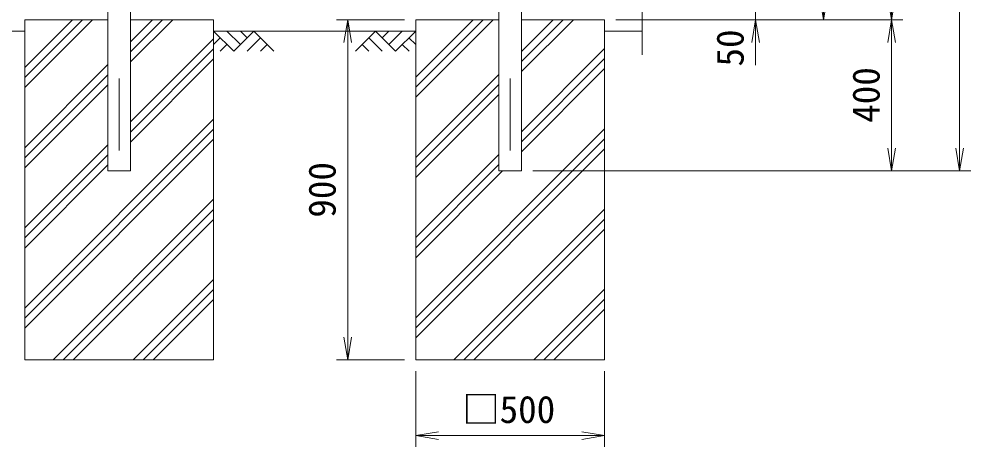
# Model space of a CAD drawing. Units: millimetres, scale not verified. Extents: x -6300 to 6300, y -4455 to 4455.
# Drawn here: x -3641 to -1121, y -1770 to -639 of the extents above; entities that cross this region are included whole.
import ezdxf
from ezdxf.enums import TextEntityAlignment as Align

# ---------------------------------------------------------------- set-up
doc = ezdxf.new("R2010")
doc.units = ezdxf.units.MM
doc.header["$LTSCALE"] = 30
doc.linetypes.add('USER1', pattern=[50.8, 31.75, -6.35, 6.35, -6.35])
for name, color, linetype, lineweight in [('0-1_D-BMK', 2, 'USER1', 13), ('0-2_D-STR1', 1, 'Continuous', 18), ('0-4_D-DCR-HCH', 7, 'Continuous', 9), ('0-5_D-BGD', 7, 'Continuous', 9), ('0-6_D-STR4', 7, 'Continuous', 9), ('0-7_D-STR-DIM', 7, 'Continuous', 9), ('0-8_0', 7, 'Continuous', 9)]:
    doc.layers.add(name, color=color, linetype=linetype, lineweight=lineweight)
doc.styles.add('ＭＳ ゴシック', font='')
doc.styles.get('ＭＳ ゴシック').set_extended_font_data('MS Gothic')

# ---------------------------------------------------------------- blocks, each defined once
blk = doc.blocks.new('_Open')
at = {"layer": '0-8_0'}
blk.add_line((-30, 5), (0, 0), dxfattribs=at)
blk.add_lwpolyline([(-30, -5), (0, 0), (-30, 0)], dxfattribs=at)

msp = doc.modelspace()

# ---------------------------------------------------------------- linework, layer by layer
at = {"layer": '0-1_D-BMK'}
for p, q in [((-3375.76, 3394.82), (-3375.76, -1050.99)), ((-2340.76, 3394.82), (-2340.76, -1050.99))]:
    msp.add_line(p, q, dxfattribs=at)
at = {"layer": '0-2_D-STR1'}
for p, q in [((-3406.01, -596.32), (-3406.01, -1040.42)), ((-3345.51, -596.32), (-3345.51, -1040.42)), ((-2371.01, -596.32), (-2371.01, -1040.42)), ((-2310.51, -596.32), (-2310.51, -1040.42)), ((-3406.01, -1040.42), (-3345.51, -1040.42)), ((-2371.01, -1040.42), (-2310.51, -1040.42))]:
    msp.add_line(p, q, dxfattribs=at)
at = {"layer": '0-4_D-DCR-HCH'}
for p, q in [((-3625.76, -820.01), (-3446.17, -640.42)), ((-3625.76, -793.5), (-3472.68, -640.42)), ((-3625.76, -766.98), (-3499.2, -640.42)), ((-3345.51, -751.9), (-3234.03, -640.42)), ((-3345.51, -725.38), (-3260.55, -640.42)), ((-3345.51, -698.86), (-3287.07, -640.42)), ((-2590.76, -845.67), (-2385.51, -640.42)), ((-2590.76, -819.16), (-2412.02, -640.42)), ((-2590.76, -792.64), (-2438.54, -640.42)), ((-2310.51, -777.56), (-2173.37, -640.42)), ((-2310.51, -751.04), (-2199.89, -640.42)), ((-2310.51, -724.52), (-2226.41, -640.42)), ((-3072.55, -723.63), (-3125.76, -670.42)), ((-3054.81, -705.89), (-3090.29, -670.42)), ((-3019.34, -670.42), (-3072.55, -723.63)), ((-3036.98, -688.25), (-3054.81, -670.42)), ((-3019.34, -670.42), (-2966.12, -723.63)), ((-2697.18, -670.42), (-2750.4, -723.63)), ((-2697.18, -670.42), (-2643.97, -723.63)), ((-2679.45, -688.16), (-2661.71, -670.42)), ((-2661.71, -705.89), (-2626.24, -670.42)), ((-2643.97, -723.63), (-2590.76, -670.42)), ((-3345.51, -911), (-3125.76, -691.25)), ((-3108.02, -688.16), (-3125.76, -705.81)), ((-3001.6, -688.16), (-3037.24, -723.63)), ((-2714.92, -688.16), (-2679.28, -723.63)), ((-2608.5, -688.16), (-2590.76, -705.81)), ((-3345.51, -937.51), (-3125.76, -717.76)), ((-3090.29, -705.89), (-3108.1, -723.63)), ((-2983.86, -705.89), (-3001.68, -723.63)), ((-2732.66, -705.89), (-2714.84, -723.63)), ((-2626.24, -705.89), (-2608.42, -723.63)), ((-2310.51, -936.66), (-2090.76, -716.91)), ((-3345.51, -964.03), (-3125.76, -744.28)), ((-2310.51, -963.17), (-2090.76, -743.42)), ((-3625.76, -979.11), (-3406.01, -759.36)), ((-2310.51, -989.69), (-2090.76, -769.94)), ((-3625.76, -1005.63), (-3406.01, -785.88)), ((-2590.76, -1004.77), (-2371.01, -785.02)), ((-3625.76, -1032.15), (-3406.01, -812.4)), ((-2590.76, -1031.29), (-2371.01, -811.54)), ((-2590.76, -1057.81), (-2371.01, -838.06)), ((-3625.76, -1403.38), (-3125.76, -903.38)), ((-3625.76, -1429.89), (-3125.76, -929.89)), ((-2590.76, -1429.04), (-2090.76, -929.04)), ((-3625.76, -1456.41), (-3125.76, -956.41)), ((-2590.76, -1455.55), (-2090.76, -955.55)), ((-3625.76, -1191.25), (-3406.01, -971.5)), ((-2590.76, -1482.07), (-2090.76, -982.07)), ((-3625.76, -1217.76), (-3406.01, -998.01)), ((-2590.76, -1216.91), (-2371.01, -997.16)), ((-3625.76, -1244.28), (-3406.01, -1024.53)), ((-2590.76, -1243.42), (-2371.01, -1023.67)), ((-2590.76, -1269.94), (-2361.24, -1040.42)), ((-3550.67, -1540.42), (-3125.76, -1115.51)), ((-3524.15, -1540.42), (-3125.76, -1142.03)), ((-2490.01, -1540.42), (-2090.76, -1141.17)), ((-3497.64, -1540.42), (-3125.76, -1168.54)), ((-2463.49, -1540.42), (-2090.76, -1167.69)), ((-2436.98, -1540.42), (-2090.76, -1194.2)), ((-3338.54, -1540.42), (-3125.76, -1327.64)), ((-3312.02, -1540.42), (-3125.76, -1354.16)), ((-2277.88, -1540.42), (-2090.76, -1353.3)), ((-3285.51, -1540.42), (-3125.76, -1380.67)), ((-2251.36, -1540.42), (-2090.76, -1379.82)), ((-2224.84, -1540.42), (-2090.76, -1406.33)), ((-3126.41, -1540.42), (-3125.76, -1539.77))]:
    msp.add_line(p, q, dxfattribs=at)
at = {"layer": '0-5_D-BGD'}
for p, q in [((-3725.76, -670.42), (-3625.76, -670.42)), ((-3125.76, -670.42), (-2590.76, -670.42)), ((-2090.76, -670.42), (-1990.76, -670.42))]:
    msp.add_line(p, q, dxfattribs=at)
at = {"layer": '0-6_D-STR4'}
for p, q in [((-3625.76, -640.42), (-3625.76, -1540.42)), ((-3625.76, -640.42), (-3406.01, -640.42)), ((-3345.51, -640.42), (-3125.76, -640.42)), ((-3125.76, -640.42), (-3125.76, -1540.42)), ((-2590.76, -640.42), (-2590.76, -1540.42)), ((-2371.01, -640.42), (-2590.76, -640.42)), ((-2090.76, -640.42), (-2310.51, -640.42)), ((-2090.76, -640.42), (-2090.76, -1540.42)), ((-3625.76, -1540.42), (-3125.76, -1540.42)), ((-2590.76, -1540.42), (-2090.76, -1540.42))]:
    msp.add_line(p, q, dxfattribs=at)
at = {"layer": '0-7_D-STR-DIM'}
for p, q in [((-1150.76, -980.42), (-1150.76, 3299.58)), ((-1990.76, -733.42), (-1990.76, 1358.93)), ((-1690.76, -640.42), (-1690.76, -590.42)), ((-2620.76, -640.42), (-2800.76, -640.42)), ((-2060.76, -640.42), (-1660.76, -640.42)), ((-2060.76, -640.42), (-1300.76, -640.42)), ((-2060.76, -640.42), (-1300.76, -640.42)), ((-2060.76, -640.42), (-1480.76, -640.42)), ((-2770.76, -700.42), (-2770.76, -1480.42)), ((-1690.76, -700.42), (-1690.76, -760.42)), ((-1330.76, -700.42), (-1330.76, -980.42)), ((-2280.51, -1040.42), (-1120.76, -1040.42)), ((-2280.51, -1040.42), (-1300.76, -1040.42)), ((-2620.76, -1540.42), (-2800.76, -1540.42)), ((-2590.76, -1570.42), (-2590.76, -1770.42)), ((-2090.76, -1570.42), (-2090.76, -1770.42)), ((-2530.76, -1740.42), (-2150.76, -1740.42))]:
    msp.add_line(p, q, dxfattribs=at)

# ---------------------------------------------------------------- block references
at = {"layer": '0-7_D-STR-DIM', "xscale": 2, "yscale": 2}
for p, rotation in [((-1510.76, -640.42), 270), ((-1330.76, -640.42), 270), ((-2770.76, -640.42), 90), ((-1690.76, -640.42), 90), ((-1330.76, -640.42), 90), ((-1330.76, -1040.42), 270), ((-1150.76, -1040.42), 270), ((-2770.76, -1540.42), 270), ((-2590.76, -1740.42), 180)]:
    msp.add_blockref('_Open', p, dxfattribs=dict(at, rotation=rotation))
msp.add_blockref('_Open', (-2090.76, -1740.42), dxfattribs=at)

# ---------------------------------------------------------------- texts
at = {"layer": '0-7_D-STR-DIM', "style": 'ＭＳ ゴシック'}
for s, p in [('50', (-1700.88, -764.36)), ('400', (-1340.88, -913.17)), ('900', (-2780.88, -1164.11))]:
    msp.add_text(s, height=72.14, rotation=90, dxfattribs=at).set_placement(p, align=Align.BOTTOM_LEFT)
msp.add_text('□500', height=72.14, dxfattribs=at).set_placement((-2466.99, -1728.79), align=Align.BOTTOM_LEFT)

doc.saveas('drawing.dxf')
